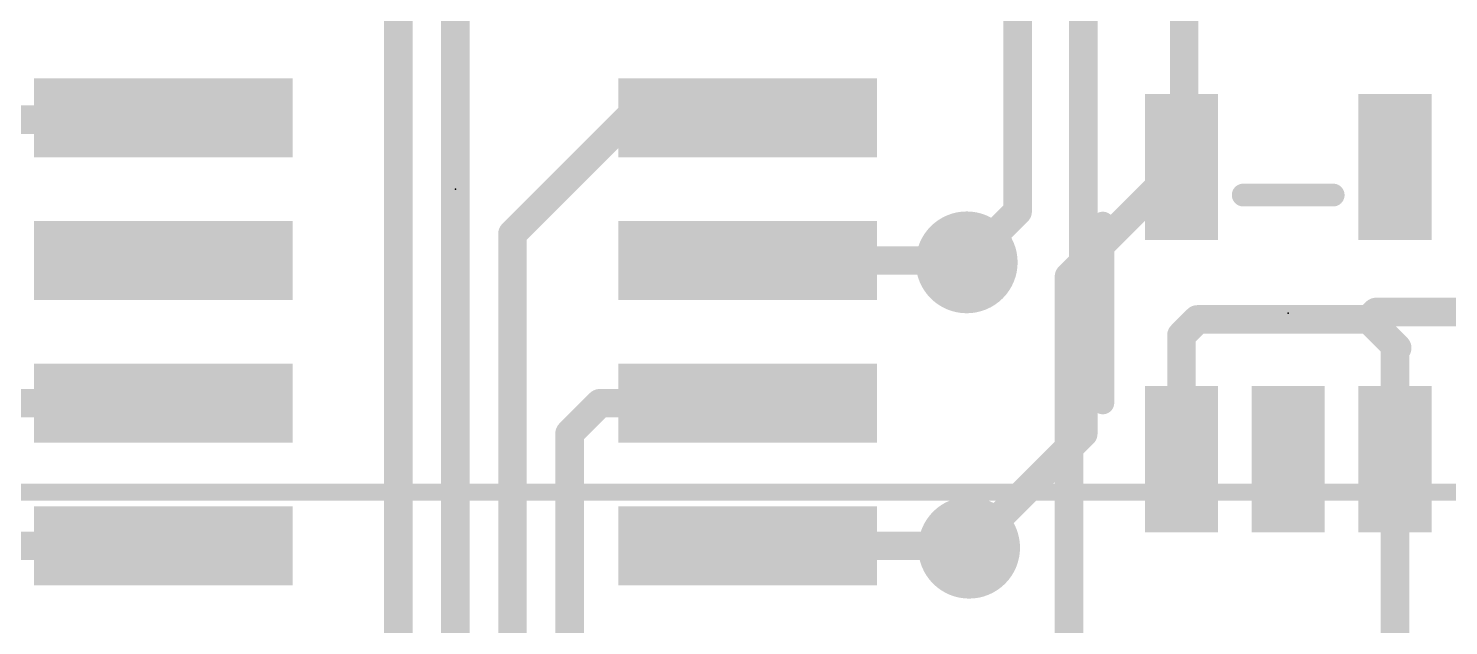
# Model space of a CAD drawing. Extents: x -0.1 to 35.7, y -0.1 to 59.2.
# Drawn here: x 16.52 to 29.16, y 10.1 to 15.42 of the extents above; entities that cross this region are included whole.
import ezdxf

# ---------------------------------------------------------------- set-up
doc = ezdxf.new("R2010")
doc.units = 0
for name, color, linetype in [('1', 12, 'CONTINUOUS'), ('16', 5, 'CONTINUOUS'), ('18', 110, 'CONTINUOUS'), ('21', 40, 'CONTINUOUS'), ('23', 40, 'CONTINUOUS'), ('29', 253, 'CONTINUOUS'), ('52', 253, 'CONTINUOUS')]:
    doc.layers.add(name, color=color, linetype=linetype)

# ---------------------------------------------------------------- blocks, each defined once
blk = doc.blocks.new('RECT')
blk.add_solid([(-0.5, -0.5), (0.5, -0.5), (-0.5, 0.5), (0.5, 0.5)])
blk = doc.blocks.new('ROUNDV')
at = {"const_width": 0.5}
blk.add_lwpolyline([(0, -0.25, 1), (0, 0.25, 1), (0, -0.25)], format="xyb", dxfattribs=at)

msp = doc.modelspace()

# ---------------------------------------------------------------- linework, layer by layer
at = {"layer": '1', "const_width": 0.254}
for points in [[(19.812, 8.128), (19.812, 17.018)], [(20.32, 7.62), (20.32, 16.764)], [(26.806, 16.223), (26.806, 14.2081)], [(15.494, 14.605), (17.705, 14.605)], [(17.705, 14.605), (17.721, 14.621)], [(20.828, 13.589), (21.86, 14.621)], [(21.86, 14.621), (22.921, 14.621)], [(26.7571, 14.1841), (25.781, 13.208)], [(26.782, 14.1841), (26.7571, 14.1841)], [(26.806, 14.2081), (26.782, 14.1841)], [(20.828, 6.985), (20.828, 13.589)], [(22.921, 13.351), (24.8546, 13.351)], [(24.8546, 13.351), (24.8706, 13.335)], [(25.781, 13.208), (25.781, 8.763)], [(28.448, 12.827), (28.514, 12.893)], [(28.514, 12.893), (30.734, 12.893)], [(26.782, 12.685), (26.924, 12.827)], [(26.924, 12.827), (28.448, 12.827)], [(28.448, 12.827), (28.702, 12.573)], [(26.782, 11.5839), (26.782, 12.685)], [(28.702, 12.573), (28.682, 12.553)], [(28.682, 12.553), (28.682, 11.5839)], [(17.721, 12.081), (15.732, 12.081)], [(21.336, 11.811), (21.606, 12.081)], [(21.606, 12.081), (22.921, 12.081)], [(21.336, 7.62), (21.336, 11.811)], [(28.682, 11.5839), (28.682, 9.328)], [(17.721, 10.811), (15.351, 10.811)], [(22.921, 10.811), (24.876, 10.811)], [(24.876, 10.811), (24.892, 10.795)]]:
    msp.add_lwpolyline(points, dxfattribs=at)
at = {"layer": '1', "const_width": 0.127}
for points in [[(17.6601, 14.6499, 1), (17.7499, 14.5601)], [(17.7659, 14.5761, 1), (17.6761, 14.6659)], [(17.705, 14.5415, 1), (17.705, 14.6685)], [(21.86, 14.6845, 1), (21.86, 14.5575)], [(21.9049, 14.5761, 1), (21.8151, 14.6659)], [(22.921, 14.5575, 1), (22.921, 14.6845)], [(26.7571, 14.2476, 1), (26.7571, 14.1206)], [(26.802, 14.1392, 1), (26.7122, 14.229)], [(26.7371, 14.229, 1), (26.8269, 14.1392)], [(26.8509, 14.1632, 1), (26.7611, 14.253)], [(26.782, 14.1206, 1), (26.782, 14.2476)], [(26.7425, 14.2081, 1), (26.8695, 14.2081)], [(20.8915, 13.589, 1), (20.7645, 13.589)], [(20.7831, 13.6339, 1), (20.8729, 13.5441)], [(22.921, 13.4145, 1), (22.921, 13.2875)], [(24.8995, 13.3959, 1), (24.8097, 13.3061)], [(24.8257, 13.2901, 1), (24.9155, 13.3799)], [(24.8546, 13.2875, 1), (24.8546, 13.4145)], [(25.8445, 13.208, 1), (25.7175, 13.208)], [(25.7361, 13.2529, 1), (25.8259, 13.1631)], [(28.514, 12.9565, 1), (28.514, 12.8295)], [(28.5589, 12.8481, 1), (28.4691, 12.9379)], [(26.924, 12.8905, 1), (26.924, 12.7635)], [(26.9689, 12.7821, 1), (26.8791, 12.8719)], [(28.4929, 12.8719, 1), (28.4031, 12.7821)], [(28.4031, 12.8719, 1), (28.4929, 12.7821)], [(28.448, 12.7635, 1), (28.448, 12.8905)], [(26.8455, 12.685, 1), (26.7185, 12.685)], [(26.7371, 12.7299, 1), (26.8269, 12.6401)], [(28.7455, 12.553, 1), (28.6185, 12.553)], [(28.6371, 12.5979, 1), (28.7269, 12.5081)], [(28.7469, 12.5281, 1), (28.6571, 12.6179)], [(28.6571, 12.5281, 1), (28.7469, 12.6179)], [(17.721, 12.0175, 1), (17.721, 12.1445)], [(21.606, 12.1445, 1), (21.606, 12.0175)], [(21.6509, 12.0361, 1), (21.5611, 12.1259)], [(22.921, 12.0175, 1), (22.921, 12.1445)], [(21.3995, 11.811, 1), (21.2725, 11.811)], [(21.2911, 11.8559, 1), (21.3809, 11.7661)], [(26.7185, 11.5839, 1), (26.8455, 11.5839)], [(28.7455, 11.5839, 1), (28.6185, 11.5839)], [(28.6185, 11.5839, 1), (28.7455, 11.5839)], [(17.721, 10.7475, 1), (17.721, 10.8745)], [(22.921, 10.8745, 1), (22.921, 10.7475)], [(24.9209, 10.8559, 1), (24.8311, 10.7661)], [(24.8471, 10.7501, 1), (24.9369, 10.8399)], [(24.876, 10.7475, 1), (24.876, 10.8745)]]:
    msp.add_lwpolyline(points, format="xyb", dxfattribs=at)
at = {"layer": '16', "const_width": 0.254}
for points in [[(25.908, 19.685), (25.908, 11.811)], [(25.3238, 19.05), (25.3238, 13.7882)], [(24.8706, 13.335), (25.3238, 13.7882)], [(24.892, 10.795), (25.908, 11.811)]]:
    msp.add_lwpolyline(points, dxfattribs=at)
at = {"layer": '16', "const_width": 0.127}
for points in [[(25.3687, 13.7433, 1), (25.2789, 13.8331)], [(25.2603, 13.7882, 1), (25.3873, 13.7882)], [(24.8257, 13.3799, 1), (24.9155, 13.2901)], [(25.9529, 11.7661, 1), (25.8631, 11.8559)], [(25.8445, 11.811, 1), (25.9715, 11.811)], [(24.8471, 10.8399, 1), (24.9369, 10.7501)]]:
    msp.add_lwpolyline(points, format="xyb", dxfattribs=at)
at = {"layer": '21', "const_width": 0.2032}
for points in [[(27.332, 13.934), (28.132, 13.934)], [(26.082, 13.684), (26.082, 12.084)]]:
    msp.add_lwpolyline(points, dxfattribs=at)
at = {"layer": '21', "const_width": 0.1016}
for points in [[(27.332, 13.9848, 1), (27.332, 13.8832)], [(28.132, 13.8832, 1), (28.132, 13.9848)], [(26.1328, 13.684, 1), (26.0312, 13.684)], [(26.0312, 12.084, 1), (26.1328, 12.084)]]:
    msp.add_lwpolyline(points, format="xyb", dxfattribs=at)
at = {"layer": '23'}
for p in [(20.321, 13.986), (27.732, 12.884)]:
    msp.add_point(p, dxfattribs=at)
at = {"layer": '52', "const_width": 0.1524}
msp.add_lwpolyline([(3.145, 11.29), (32.445, 11.29)], dxfattribs=at)

# ---------------------------------------------------------------- block references
at = {"layer": '1', "xscale": 0.6, "yscale": 2.2, "rotation": 90}
for p in [(17.721, 14.621), (22.921, 14.621), (17.721, 13.351), (22.921, 13.351), (17.721, 12.081), (22.921, 12.081), (17.721, 10.811), (22.921, 10.811)]:
    msp.add_blockref('RECT', p, dxfattribs=at)
at = {"layer": '1', "xscale": 0.55, "yscale": 1.2}
for p in [(26.782, 14.1841), (28.682, 14.1841), (26.782, 11.5839), (27.732, 11.5839), (28.682, 11.5839)]:
    msp.add_blockref('RECT', p, dxfattribs=at)
at = {"layer": '18', "xscale": 0.9064, "yscale": 0.9064}
for p in [(24.8706, 13.335), (24.8706, 13.335), (24.892, 10.795), (24.892, 10.795)]:
    msp.add_blockref('ROUNDV', p, dxfattribs=at)
at = {"layer": '29', "xscale": 0.7016, "yscale": 2.3016, "rotation": 90}
for p in [(17.721, 14.621), (22.921, 14.621), (17.721, 13.351), (22.921, 13.351), (17.721, 12.081), (22.921, 12.081), (17.721, 10.811), (22.921, 10.811)]:
    msp.add_blockref('RECT', p, dxfattribs=at)
at = {"layer": '29', "xscale": 0.6516, "yscale": 1.3016}
for p in [(26.782, 14.1841), (28.682, 14.1841), (26.782, 11.5839), (27.732, 11.5839), (28.682, 11.5839)]:
    msp.add_blockref('RECT', p, dxfattribs=at)

doc.saveas('drawing.dxf')
